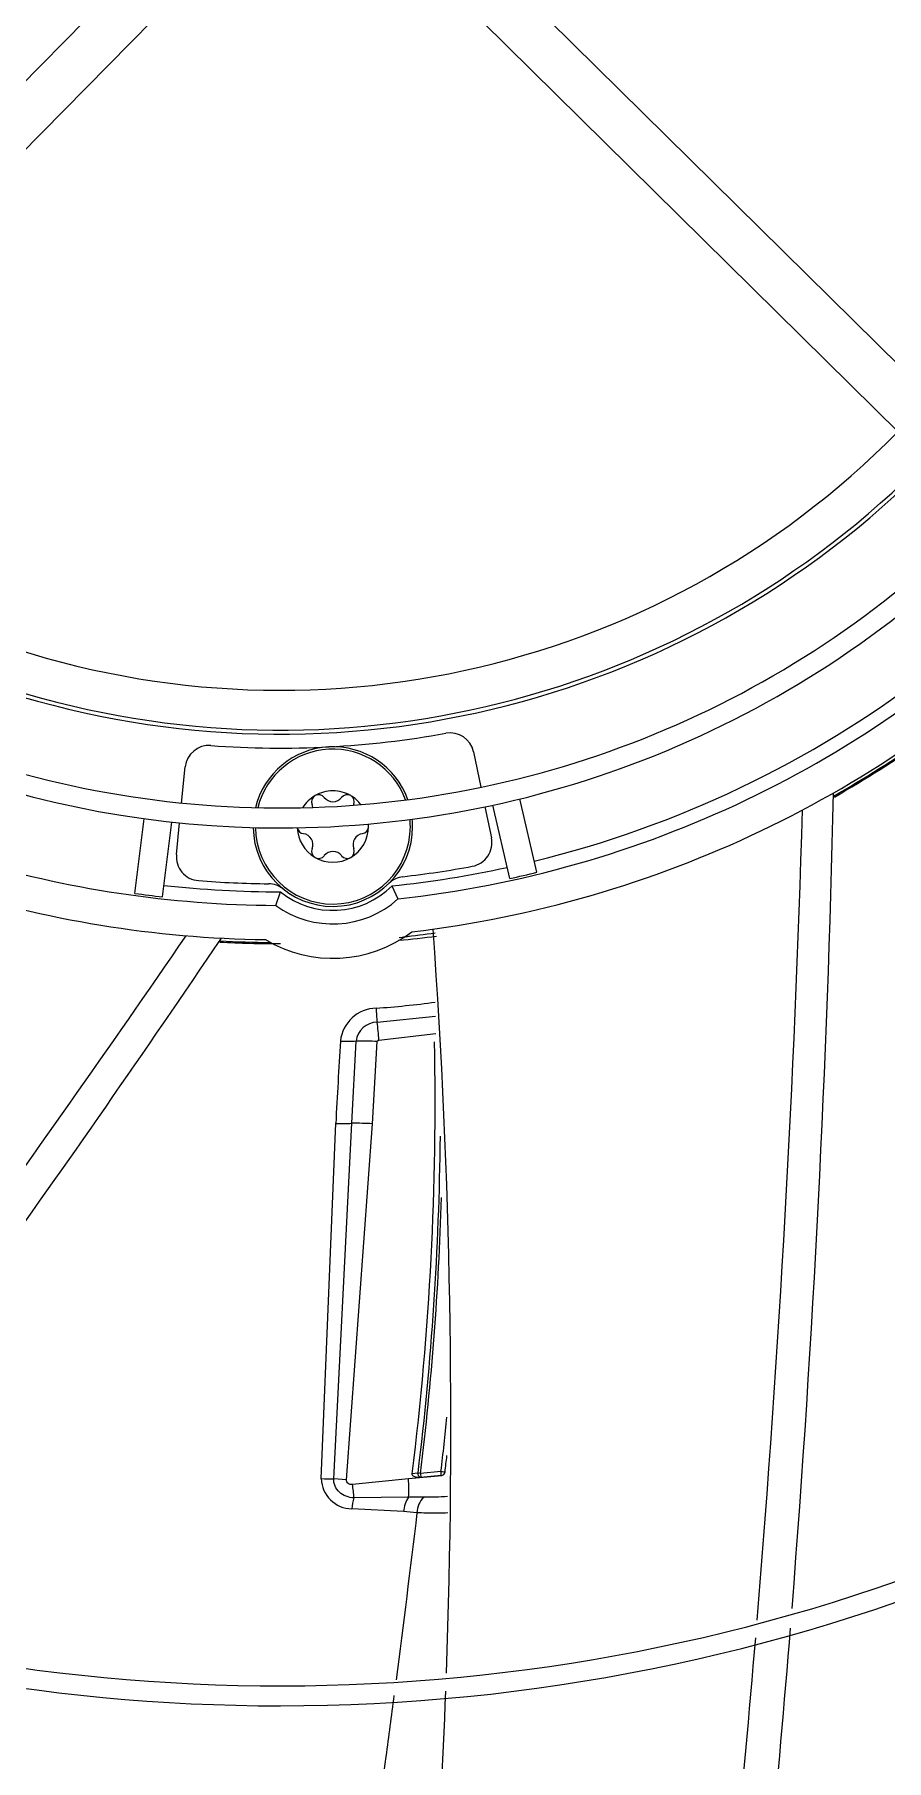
# Model space of a CAD drawing. Header units: millimetres. Extents: x 113490 to 142599, y -20467 to 115.
# Drawn here: x 133647.4 to 133754.2, y -10531.8 to -10315.6 of the extents above; entities that cross this region are included whole.
import ezdxf

# ---------------------------------------------------------------- set-up
doc = ezdxf.new("R2010")
doc.units = ezdxf.units.MM
doc.layers.add('DV3_0', color=7, linetype='Continuous')

msp = doc.modelspace()

# ---------------------------------------------------------------- linework, layer by layer
at = {"layer": 'DV3_0', "color": 7, "linetype": 'Continuous', "lineweight": 15}
for p, q in [((134005.33, -10603.11), (133696.04, -10298.11)), ((133664.2, -10303.23), (133330.6, -10641.53)), ((133692.48, -10303.03), (134001.15, -10607.41)), ((133331.45, -10649.21), (133669.11, -10306.79)), ((133702.46, -10405.46), (133703.39, -10409.9)), ((133665.86, -10411.87), (133666.32, -10407.35)), ((133703.9, -10412.35), (133704.7, -10416.23)), ((133707, -10421.34), (133704.87, -10412.14)), ((133710.41, -10420.55), (133708.28, -10411.36)), ((133660, -10423.19), (133661.15, -10413.83)), ((133663.47, -10423.62), (133664.62, -10414.25)), ((133665.22, -10418.3), (133665.61, -10414.36)), ((133677.66, -10424.69), (133678.24, -10422.99)), ((133692.24, -10422.26), (133692.99, -10423.89)), ((133690.36, -10439.34), (133697.68, -10438.58)), ((133690.6, -10441.57), (133697.75, -10440.73)), ((133687.21, -10451.99), (133687.75, -10441.69)), ((133689.8, -10452.07), (133690.4, -10441.75)), ((133683.37, -10496.53), (133685.18, -10452)), ((133684.93, -10496.56), (133687.21, -10451.99)), ((133686.53, -10496.67), (133689.8, -10452.07)), ((133694.29, -10496.55), (133687.28, -10497.26)), ((133698.47, -10496.19), (133694.29, -10496.55)), ((133695.5, -10495.84), (133694.77, -10495.93)), ((133695.82, -10495.87), (133695.5, -10495.84)), ((133698.37, -10495.62), (133695.82, -10495.87)), ((133698.4, -10496.15), (133695.83, -10496.39)), ((133694.31, -10498.83), (133687.47, -10498.93)), ((133696.21, -10498.86), (133694.31, -10498.83)), ((133693.7, -10500.66), (133687.22, -10500.31))]:
    msp.add_line(p, q, dxfattribs=at)
at = {"layer": 'DV3_0', "color": 7, "linetype": 'Continuous', "lineweight": 20}
msp.add_line((133686.53, -10496.67), (133684.93, -10496.56), dxfattribs=at)
for centre, radius, start, end in [((133678.24, -10288.99), 108.75, 249.0395, 315.4011), ((133678.24, -10288.99), 140.35, 299.6151, 310.5445), ((133684.83, -10414.82), 9.71, 20.0694, 165.9306), ((133684.83, -10414.82), 9.71, 180.7926, 0), ((133684.83, -10414.82), 9.71, 0, 5.2074), ((133678.24, -10288.99), 140.35, 266.9096, 269.4932), ((133690.36, -10441.96), 2.62, 89.8439, 174.0643), ((133686.11, -10434.58), 17.45, 266.9497, 273.595), ((133687.14, -10500.71), 48.72, 86.8807, 89.9289), ((133687.25, -10496.42), 3.88, 181.5118, 269.5572), ((133697.16, -10500.81), 3.47, 145.1788, 177.5249)]:
    msp.add_arc(centre, radius, start, end, dxfattribs=at)
at = {"layer": 'DV3_0', "color": 7, "linetype": 'Continuous', "lineweight": 15}
for centre, radius, start, end in [((133678.24, -10288.99), 114.25, 251.4688, 315.4011), ((133678.24, -10288.99), 113.75, 252.7316, 315.4011), ((133678.24, -10288.99), 123.5, 226.1082, 316.2428), ((133678.24, -10288.99), 126, 270, 315.2026), ((133678.24, -10288.99), 126, 228.4752, 270), ((133678.24, -10288.99), 135.7, 276.2429, 314.7571), ((133678.24, -10288.99), 140, 276.7677, 314.2323), ((133678.24, -10288.99), 134, 283.7483, 307.2517), ((133678.24, -10288.99), 140.5, 299.6325, 310.6019), ((133678.24, -10288.99), 116, 265.6946, 280.3054), ((133699.53, -10406.07), 3, 11.75, 100.3054), ((133669.3, -10407.65), 3, 85.6946, 174.25), ((133684.83, -10414.82), 10, 19.6905, 166.3095), ((133684.83, -10414.82), 4.48, 120, 148.1887), ((133683.04, -10411.72), 0.895, 120, 202.4776), ((133684.83, -10414.82), 4.48, 90, 120), ((133683.04, -10411.72), 0.895, 37.5224, 120), ((133684.83, -10414.82), 4.48, 60, 90), ((133686.62, -10411.72), 0.895, 60, 142.4776), ((133684.83, -10414.82), 4.47, 37.8113, 60), ((133686.62, -10411.72), 0.895, 337.5224, 60), ((131907.2, -10368.15), 1840.9, 355.49356, 358.67872), ((133680.96, -10412.58), 1.36, 6.618, 22.4776), ((133684.83, -10410.34), 1.36, 217.5224, 322.4776), ((133688.71, -10412.58), 1.36, 157.5224, 161.5363), ((131823.17, -10355.96), 1921.39, 355.27432, 358.30683), ((133684.83, -10414.82), 10, 180.7258, 0), ((133684.83, -10414.82), 4.47, 181.9825, 240), ((133681.25, -10414.82), 0.895, 189.9487, 262.4776), ((133684.83, -10414.82), 4.47, 300, 0), ((133688.41, -10414.82), 0.895, 277.5224, 0), ((133688.41, -10414.82), 0.895, 0, 20.2402), ((133684.83, -10414.82), 4.47, 0, 4.0175), ((133684.83, -10414.82), 10, 0, 5.2742), ((133680.96, -10417.06), 1.36, 337.5224, 82.4776), ((133683.04, -10417.92), 0.895, 157.5224, 240), ((133686.62, -10417.92), 0.895, 300, 22.4776), ((133688.71, -10417.06), 1.36, 97.5224, 202.4776), ((133701.77, -10416.84), 3, 280.4277, 11.75), ((133678.24, -10288.99), 135.7, 253.0696, 269.7571), ((133668.2, -10418.6), 3, 174.25, 265.5723), ((133683.04, -10417.92), 0.895, 240, 322.4776), ((133684.83, -10414.82), 4.47, 240, 300), ((133684.83, -10419.29), 1.36, 37.5224, 142.4776), ((133686.62, -10417.92), 0.895, 217.5224, 300), ((133678.24, -10288.99), 133, 265.5723, 269.3637), ((133693.96, -10424.08), 3, 96.6363, 134.568), ((133678.24, -10288.99), 134, 275.9991, 282.2517), ((133678.24, -10288.99), 133, 276.6363, 280.4277), ((133678.24, -10288.99), 140, 252.2495, 269.2323), ((133678.24, -10288.99), 134, 263.7483, 270.0009), ((133676.73, -10424.98), 3, 51.432, 89.3637), ((133684.83, -10414.82), 12.2, 234.0148, 311.9852), ((133684.83, -10414.82), 10.5, 231.1098, 314.8902), ((133684.83, -10414.82), 16.5, 239.1138, 306.8862), ((133678.24, -10288.99), 140.5, 276.3104, 277.9407), ((132827.37, -10489.89), 872.25, 357.96174, 4.0905), ((132081.45, -9342.41), 1921.39, 322.53383, 325.57983), ((132145.55, -9398.09), 1840.9, 322.75622, 325.95172), ((133678.24, -10288.99), 140.5, 266.9058, 270), ((133680.63, -10292.74), 136.89, 275.2143, 277.2167), ((133678.24, -10288.99), 140.5, 276.0812, 276.7288), ((133683.83, -10339.05), 98.73, 273.729, 278.0386), ((133690.38, -10442.2), 4.63, 91.677, 173.6961), ((133745.77, -10434.79), 55.59, 182.8759, 184.6923), ((133668.1, -10442.86), 22.54, 3.2928, 8.9994), ((134538.35, -10496.42), 854.32, 176.32767, 177.02013), ((133686.71, -10426.93), 14.79, 266.4086, 274.0242), ((133688.08, -10481.82), 40.13, 86.6778, 90.4706), ((133690.61, -10441.78), 0.209, 91.4679, 174.3439), ((133321.53, -10449.48), 376.12, 352.907, 1.1721), ((133678.24, -10288.99), 233.5, 225.7814, 315.7154), ((133320.45, -10449.81), 377.87, 353.0031, 359.425), ((133678.24, -10288.99), 236, 270, 315.2644), ((133678.24, -10288.99), 236, 227.0266, 270), ((133320.17, -10449.91), 378.45, 353.0249, 358.275), ((133321.02, -10450.14), 380.09, 353.1278, 354.1591), ((133321.44, -10450.03), 380.2, 353.0998, 353.4128), ((133684.9, -10462.26), 34.3, 267.44, 270.0482), ((133675.37, -10499.46), 12.11, 2.5011, 10.4819), ((133682.22, -10497.79), 12.14, 355.0591, 5.8733), ((133695.99, -10496.02), 2.42, 356.9375, 9.4378), ((133698.37, -10495.62), 0.525, 273.0385, 351.1166), ((133692.07, -10500.48), 4.86, 161.4487, 177.9536), ((133698.08, -10500.83), 2.71, 133.5995, 179.149), ((133676.54, -10736.97), 236.93, 85.4419, 85.8481), ((131823.17, -10355.96), 1921.39, 351.8208, 355.20802), ((131907.2, -10368.15), 1840.9, 351.86875, 355.41631), ((132827.37, -10489.89), 872.25, 350.63739, 357.81353), ((133678.24, -10288.99), 343.5, 225.9212, 315.6512)]:
    msp.add_arc(centre, radius, start, end, dxfattribs=at)
for centre, major_axis in [((133707.79, -10416.99), (-21.26, -4.91)), ((133662.23, -10419.38), (-21.65, 2.66))]:
    msp.add_ellipse(centre, major_axis=major_axis, ratio=0.186545, start_param=1.490488, end_param=1.651105, dxfattribs=at)
at = {"layer": 'DV3_0', "color": 7, "linetype": 'Continuous', "lineweight": 20}
for points, knots in [([(133687.47, -10498.93), (133686.8, -10498.92), (133686.13, -10498.65), (133685.18, -10497.78), (133684.9, -10497.17), (133684.93, -10496.56)], [0, 0, 0, 0, 0.5, 0.5, 1, 1, 1, 1]), ([(133687.28, -10497.26), (133687.08, -10497.29), (133686.89, -10497.24), (133686.67, -10497.08), (133686.61, -10497.01), (133686.54, -10496.85), (133686.52, -10496.76), (133686.53, -10496.67)], [0, 0, 0, 0, 0.5, 0.5, 0.75, 0.75, 1, 1, 1, 1])]:
    msp.add_open_spline(points, degree=3, knots=knots, dxfattribs=at)
at = {"layer": 'DV3_0', "color": 7, "linetype": 'Continuous', "lineweight": 15}
for points, knots in [([(133695.83, -10496.39), (133695.8, -10496.39), (133695.73, -10496.4), (133695.62, -10496.4), (133695.47, -10496.39), (133695.29, -10496.37), (133695.1, -10496.31), (133694.93, -10496.23), (133694.81, -10496.12), (133694.77, -10496.01), (133694.77, -10495.96), (133694.77, -10495.94), (133694.77, -10495.93)], [0, 0, 0, 0, 0.08278, 0.165389, 0.248062, 0.443792, 0.593935, 0.723408, 0.894535, 0.953456, 0.978085, 1, 1, 1, 1]), ([(133695.83, -10496.39), (133695.76, -10496.39), (133695.68, -10496.33), (133695.55, -10496.13), (133695.51, -10495.98), (133695.5, -10495.84)], [0, 0, 0, 0, 0.5, 0.5, 1, 1, 1, 1]), ([(133695.82, -10495.87), (133695.83, -10496), (133695.84, -10496.13), (133695.85, -10496.32), (133695.85, -10496.39), (133695.83, -10496.39)], [0, 0, 0, 0, 0.5, 0.5, 1, 1, 1, 1]), ([(133698.37, -10495.62), (133698.51, -10495.64), (133698.65, -10495.65), (133698.85, -10495.68), (133698.9, -10495.7), (133698.89, -10495.7)], [0, 0, 0, 0, 0.5, 0.5, 1, 1, 1, 1]), ([(133699.26, -10500.82), (133698.83, -10500.84), (133697.91, -10500.86), (133696.61, -10500.86), (133695.75, -10500.81), (133695.37, -10500.79)], [0.7868458, 0.7868458, 0.7868458, 0.7868458, 0.8588357, 0.9383549, 1, 1, 1, 1]), ([(133692.49, -10523.71), (133692.15, -10526.27), (133691.81, -10528.81), (133690.12, -10541.36), (133688.74, -10551.3), (133686.46, -10571.05), (133685.54, -10580.86), (133684.77, -10600.33), (133684.94, -10609.98), (133685.77, -10623.63), (133686.08, -10627.66), (133686.46, -10631.69)], [0.0934532, 0.0934532, 0.0934532, 0.0934532, 0.125, 0.125, 0.25, 0.25, 0.375, 0.375, 0.5, 0.5, 0.5526716, 0.5526716, 0.5526716, 0.5526716])]:
    msp.add_open_spline(points, degree=3, knots=knots, dxfattribs=at)
for points in [[(133699.2, -10498.77), (133698.2, -10498.84), (133697.18, -10498.88), (133696.21, -10498.86)], [(133695.37, -10500.79), (133694.53, -10507.84), (133693.65, -10514.82), (133692.75, -10521.73)]]:
    msp.add_open_spline(points, degree=3, dxfattribs=at)

doc.saveas('drawing.dxf')
